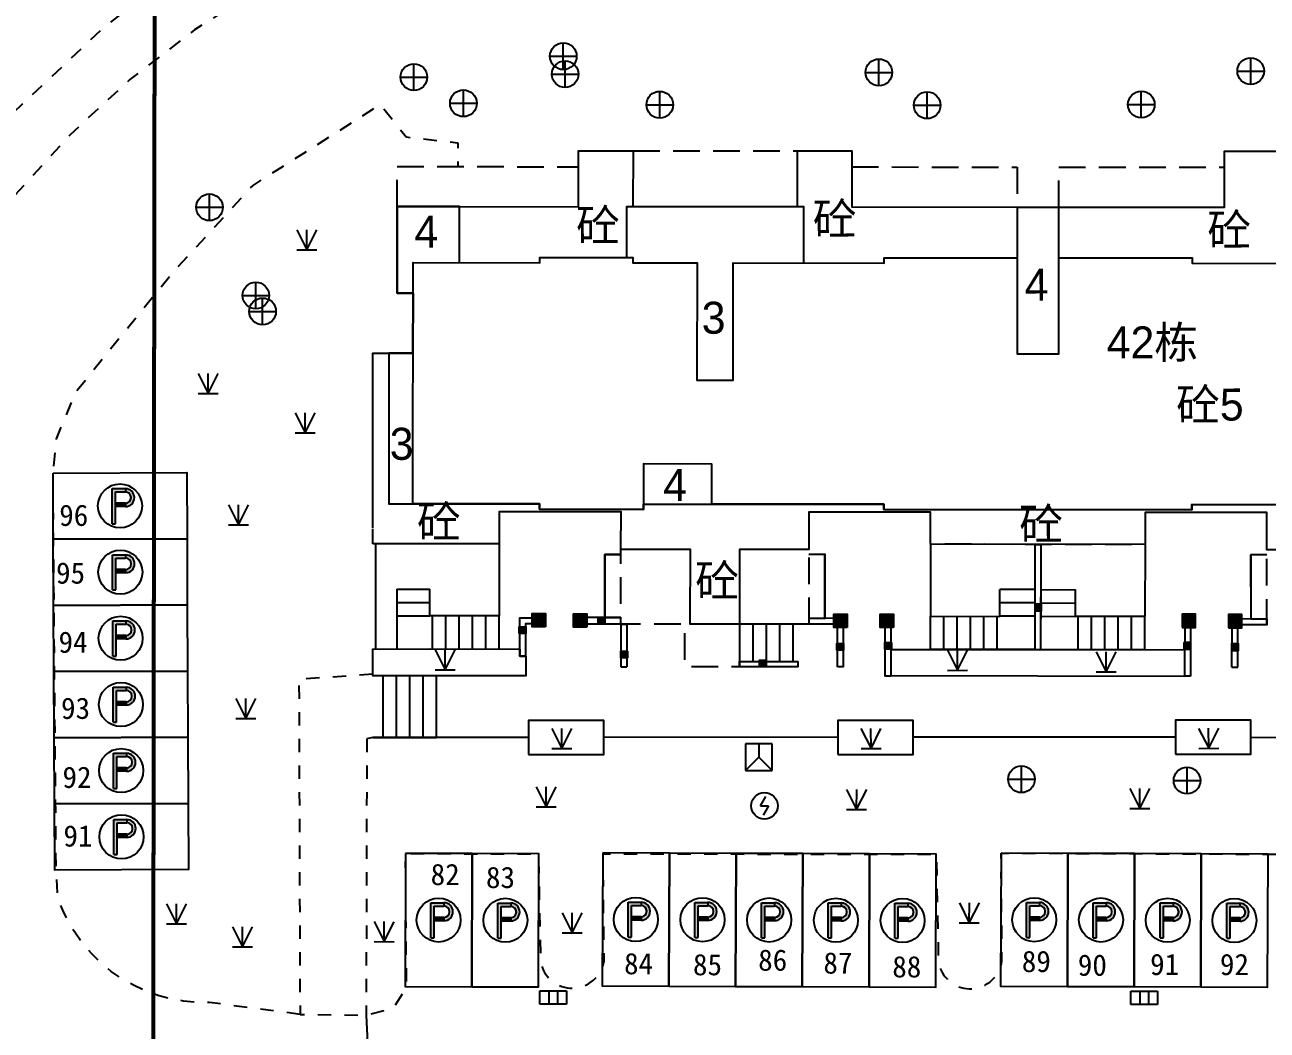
# Model space of a CAD drawing. Extents: x 99002 to 478558, y 2449839 to 2450453.
# Drawn here: x 478450.25 to 478496.8, y 2450168.24 to 2450205.92 of the extents above; entities that cross this region are included whole.
import ezdxf
from ezdxf.enums import TextEntityAlignment as Align

# ---------------------------------------------------------------- set-up
doc = ezdxf.new("R2010")
doc.units = 0
doc.header["$LTSCALE"] = 0.5
for name, pattern in [('X0', [4, 3, -1]), ('X5', [3, 2, -1]), ('X6', [2, 1, -1])]:
    doc.linetypes.add(name, pattern=pattern)
doc.layers.get('0').update_dxf_attribs({"linetype": 'CONTINUOUS'})
for name, color, linetype in [('DLSS', 4, 'CONTINUOUS'), ('DMTZ', 3, 'CONTINUOUS'), ('GCD', 1, 'CONTINUOUS'), ('GXYZ', 2, 'CONTINUOUS'), ('JMD', 6, 'CONTINUOUS'), ('ZBTZ', 3, 'CONTINUOUS'), ('ZJ', 7, 'CONTINUOUS'), ('地下室范围线', 170, 'CONTINUOUS')]:
    doc.layers.add(name, color=color, linetype=linetype)
doc.styles.add('HZ', font='STXIHEI.TTF', dxfattribs={"width": 0.8})
doc.styles.add('方正中等线简体', font='FZZDXJW.TTF')
doc.styles.add('细等线体', font='FZXDXJW.TTF', dxfattribs={"width": 0.8})
doc.linetypes.add('10422', pattern='A,0.75,[150,AAA.SHX,S=0.5,R=0,X=0,Y=0.5],1.5,[177,AAA.SHX,S=1,R=0,X=0,Y=0.4],0.75', length=3)
doc.linetypes.add('1161', pattern='A,0,[149,AAA.SHX,S=0.15,R=0,X=0,Y=0],-1.6', length=1.6)
doc.linetypes.add('444', pattern='A,4.5,[145,AAA.SHX,S=1,R=0,X=0,Y=1],4.5,-0.5,[146,AAA.SHX,S=1,R=0,X=0,Y=0],-0.5', length=10)

# ---------------------------------------------------------------- blocks, each defined once
blk = doc.blocks.new('gc043')
for p, q in [((0, -1), (0, 1)), ((-1, 0), (1, 0))]:
    blk.add_line(p, q)
blk.add_circle((0, 0), 1)
blk = doc.blocks.new('gc049')
for p, q in [((-1, 1.2), (-1, -0.8)), ((1, 1.2), (-1, 1.2)), ((0, 1.2), (0, 0.2)), ((1, -0.8), (1, 1.2)), ((0, 0.2), (-1, -0.8)), ((0, 0.2), (1, -0.8)), ((-1, -0.8), (1, -0.8))]:
    blk.add_line(p, q)
blk = doc.blocks.new('gc050')
for points in [[(-0.3, 0), (0.1, 0.693)], [(-0.3, 0), (0.3, 0)], [(0.3, 0), (-0.1, -0.693)]]:
    blk.add_lwpolyline(points)
blk.add_circle((0, 0), 1)
blk = doc.blocks.new('gc041')
for p, q in [((-1, 0.5), (1, 0.5)), ((-1, -0.5), (-1, 0.5)), ((-0.33, 0.5), (-0.33, -0.5)), ((0.33, 0.5), (0.33, -0.5)), ((1, 0.5), (1, -0.5)), ((1, -0.5), (-1, -0.5))]:
    blk.add_line(p, q)
blk = doc.blocks.new('GC200')
at = {"linetype": 'Continuous', "const_width": 0.2, "flags": 128}
blk.add_lwpolyline([(-0.1, 0, 1), (0.1, 0, 1)], format="xyb", close=True, dxfattribs=at)
blk = doc.blocks.new('gc124')
for p, q in [((-0.75, 1.5), (0, 0)), ((0, 0), (0, 1.5)), ((0, 0), (0.75, 1.5)), ((-0.75, 0), (0.75, 0))]:
    blk.add_line(p, q)
blk = doc.blocks.new('gc002')
at = {"linetype": 'Continuous'}
blk.add_hatch(color=256, dxfattribs=at).paths.add_polyline_path([(0.5, 0.5), (-0.5, 0.5), (-0.5, -0.5), (0.5, -0.5)])
blk.add_lwpolyline([(-0.5, -0.5), (0.5, -0.5), (0.5, 0.5), (-0.5, 0.5), (-0.5, -0.5)])
blk = doc.blocks.new('gc297')
at = {"linetype": 'Continuous'}
for points in [[(-0.326, 1.046), (0.399, 1.046), (0.399, 1.296), (-0.451, 1.296), (-0.576, 1.296), (-0.576, 1.171), (-0.576, -1.329), (-0.326, -1.329)], [(0.399, -0.054), (-0.326, -0.054), (-0.326, 0.196), (0.399, 0.196)]]:
    blk.add_hatch(color=256, dxfattribs=at).paths.add_polyline_path(points)
h = blk.add_hatch(color=256, dxfattribs=at)
edge = h.paths.add_edge_path()
edge.add_line((0.399, 1.296), (0.399, 1.046))
edge.add_arc((0.399, 0.621), 0.425, -90, 90, ccw=False)
edge.add_line((0.399, 0.196), (0.399, -0.054))
edge.add_arc((0.399, 0.621), 0.675, 270, 450)
for p, q in [((-0.576, 1.171), (-0.576, 1.296)), ((-0.576, 1.296), (-0.451, 1.296)), ((-0.576, -1.329), (-0.576, 1.171)), ((-0.451, 1.296), (0.399, 1.296)), ((-0.326, 1.046), (0.399, 1.046)), ((-0.326, -1.329), (-0.326, 1.046)), ((0.399, 1.296), (0.399, 1.046)), ((0.399, 1.296), (0.399, 1.046)), ((0.399, 0.196), (-0.326, 0.196)), ((-0.326, -0.054), (-0.326, 0.196)), ((0.399, 0.196), (0.399, -0.054)), ((0.399, 0.196), (0.399, -0.054)), ((0.399, 0.196), (0.399, -0.054)), ((0.399, -0.054), (-0.326, -0.054)), ((-0.576, -1.329), (-0.326, -1.329))]:
    blk.add_line(p, q)
blk.add_circle((0, 0), 1.65)
for radius in [0.675, 0.425]:
    blk.add_arc((0.399, 0.621), radius, 270, 90)

msp = doc.modelspace()

# ---------------------------------------------------------------- linework, layer by layer
at = {"layer": 'DLSS', "color": 4, "linetype": 'X6', "flags": 128}
for points in [[(478478.985, 2450221.235), (478479.687, 2450222.699), (478480.499, 2450224.105), (478481.416, 2450225.445), (478485.794, 2450230.758), (478486.566, 2450230.121), (478482.205, 2450224.828), (478481.187, 2450223.316), (478480.31, 2450221.719), (478479.582, 2450220.048), (478478.158, 2450216.231), (478476.8, 2450214.932), (478472.036, 2450212.398), (478467.048, 2450210.34), (478461.882, 2450208.779), (478459.177, 2450207.369), (478456.606, 2450205.727), (478454.188, 2450203.866), (478451.944, 2450201.8), (478449.889, 2450199.545), (478448.04, 2450197.118), (478446.412, 2450194.538), (478445.016, 2450191.826), (478442.732, 2450191.591), (478442.54, 2450191.481), (478442.64, 2450169.174)], [(478449.091, 2450201.93), (478438.513, 2450202.004), (478438.513, 2450202.004), (478434.671, 2450205.377), (478433.336, 2450206.34), (478429.3, 2450207.519), (478425.379, 2450208.287), (478425.372, 2450201.906), (478427.484, 2450201.395), (478429.04, 2450200.404), (478432.517, 2450200.663), (478432.41, 2450196.861), (478441.722, 2450196.579), (478443.805, 2450197.765), (478445.668, 2450198.046), (478449.245, 2450202.09), (478453.179, 2450205.788), (478457.436, 2450209.109), (478457.44, 2450215.292)], [(478460.562, 2450168.831), (478457.175, 2450169.274), (478456.682, 2450169.279), (478456.192, 2450169.326), (478455.707, 2450169.414), (478455.232, 2450169.543), (478454.769, 2450169.711), (478454.322, 2450169.918), (478453.894, 2450170.162), (478453.488, 2450170.441), (478453.108, 2450170.754), (478452.755, 2450171.098), (478452.432, 2450171.47), (478452.142, 2450171.868), (478451.887, 2450172.29), (478451.669, 2450172.731), (478451.488, 2450173.19), (478451.422, 2450174.235), (478451.306, 2450189.115), (478451.436, 2450190.4), (478452.155, 2450192.159), (478455.753, 2450196.594), (478458.8, 2450199.899), (478463.575, 2450202.937), (478464.54, 2450201.715), (478466.481, 2450201.493), (478466.48, 2450200.604)], [(478463.29, 2450181.579), (478460.521, 2450181.384), (478460.562, 2450168.831), (478463.04, 2450168.802), (478464.053, 2450169.059), (478464.552, 2450169.824), (478464.516, 2450174.862), (478469.494, 2450174.841), (478469.576, 2450170.797), (478469.6, 2450170.694), (478469.633, 2450170.594), (478469.675, 2450170.497), (478469.725, 2450170.404), (478469.783, 2450170.315), (478469.848, 2450170.232), (478469.921, 2450170.156), (478470, 2450170.085), (478470.084, 2450170.022), (478470.174, 2450169.967), (478470.269, 2450169.919), (478470.367, 2450169.88), (478470.468, 2450169.85), (478470.571, 2450169.829), (478470.676, 2450169.817), (478470.782, 2450169.814), (478470.887, 2450169.82), (478470.992, 2450169.835), (478471.094, 2450169.86), (478471.195, 2450169.893), (478471.291, 2450169.935), (478471.384, 2450169.986), (478471.472, 2450170.044), (478471.555, 2450170.109), (478471.632, 2450170.182), (478471.702, 2450170.261), (478471.764, 2450170.346), (478471.82, 2450170.436), (478471.867, 2450170.531), (478471.905, 2450170.629), (478471.935, 2450170.73), (478471.956, 2450170.834), (478471.917, 2450174.844), (478484.403, 2450174.835), (478484.485, 2450170.794), (478484.507, 2450170.693), (478484.537, 2450170.593), (478484.575, 2450170.497), (478484.622, 2450170.405), (478484.676, 2450170.316), (478484.738, 2450170.233), (478484.807, 2450170.156), (478484.882, 2450170.084), (478484.963, 2450170.02), (478485.049, 2450169.962), (478485.14, 2450169.912), (478485.235, 2450169.871), (478485.333, 2450169.837), (478485.434, 2450169.812), (478485.536, 2450169.796), (478485.64, 2450169.789), (478485.743, 2450169.79), (478485.846, 2450169.801), (478485.948, 2450169.82), (478486.048, 2450169.848), (478486.145, 2450169.885), (478486.238, 2450169.929), (478486.328, 2450169.982), (478486.412, 2450170.042), (478486.491, 2450170.109), (478486.564, 2450170.183), (478486.63, 2450170.262), (478486.689, 2450170.348), (478486.741, 2450170.437), (478486.785, 2450170.531), (478486.82, 2450170.629), (478486.847, 2450170.729), (478486.866, 2450170.831), (478486.836, 2450174.874), (478499.336, 2450174.825), (478499.32, 2450170.774), (478499.34, 2450170.671), (478499.368, 2450170.572), (478499.406, 2450170.474), (478499.451, 2450170.381), (478499.505, 2450170.292), (478499.566, 2450170.208), (478499.634, 2450170.129), (478499.708, 2450170.057), (478499.789, 2450169.991), (478499.875, 2450169.933), (478499.966, 2450169.882), (478500.061, 2450169.84), (478500.159, 2450169.806), (478500.26, 2450169.781), (478500.363, 2450169.764), (478500.466, 2450169.757), (478500.57, 2450169.758), (478500.674, 2450169.769), (478500.776, 2450169.789), (478500.876, 2450169.817), (478500.973, 2450169.854), (478501.067, 2450169.9), (478501.156, 2450169.953), (478501.24, 2450170.014), (478501.319, 2450170.082), (478501.391, 2450170.157), (478501.457, 2450170.237), (478501.515, 2450170.323), (478501.566, 2450170.414), (478501.608, 2450170.509), (478501.642, 2450170.607), (478501.668, 2450170.708), (478501.684, 2450170.81), (478501.7, 2450174.856), (478511.7, 2450174.817), (478511.682, 2450170.205), (478512.299, 2450169.743), (478515.681, 2450169.75), (478515.692, 2450177.007), (478514.503, 2450177.029), (478514.453, 2450179.073), (478513.534, 2450179.065)], [(478463.064, 2450179.162), (478463.04, 2450168.802)], [(478463.293, 2450179.203), (478463.064, 2450179.162)]]:
    msp.add_lwpolyline(points, dxfattribs=at)
at = {"layer": 'DLSS', "color": 4, "linetype": '1161', "elevation": 4.008, "flags": 128}
for points in [[(478451.306, 2450189.115), (478456.316, 2450189.137), (478456.327, 2450186.657), (478451.317, 2450186.635)], [(478451.317, 2450186.635), (478456.327, 2450186.657), (478456.338, 2450184.177), (478451.328, 2450184.155)], [(478451.328, 2450184.155), (478456.338, 2450184.177), (478456.349, 2450181.697), (478451.339, 2450181.675)], [(478451.339, 2450181.675), (478456.349, 2450181.697), (478456.36, 2450179.217), (478451.35, 2450179.195)], [(478451.35, 2450179.195), (478456.36, 2450179.217), (478456.372, 2450176.737), (478451.361, 2450176.715)], [(478451.361, 2450176.715), (478456.372, 2450176.737), (478456.383, 2450174.257), (478451.372, 2450174.235)]]:
    msp.add_lwpolyline(points, close=True, dxfattribs=at)
at = {"layer": 'DLSS', "color": 4, "linetype": 'Continuous', "flags": 128}
for points in [[(478463.285, 2450182.524), (478468.799, 2450182.522), (478468.799, 2450182.255), (478469.019, 2450182.255), (478469.018, 2450181.522), (478463.285, 2450181.524)], [(478469.119, 2450178.575), (478471.948, 2450178.571), (478471.95, 2450179.845), (478469.121, 2450179.849)], [(478480.709, 2450178.575), (478483.538, 2450178.572), (478483.539, 2450179.846), (478480.71, 2450179.85)], [(478493.363, 2450178.582), (478496.192, 2450178.578), (478496.194, 2450179.853), (478493.365, 2450179.856)]]:
    msp.add_lwpolyline(points, close=True, dxfattribs=at)
for points in [[(478482.698, 2450182.51), (478492.221, 2450182.502), (478493.713, 2450182.498)], [(478482.698, 2450181.535), (478493.71, 2450181.501)]]:
    msp.add_lwpolyline(points, dxfattribs=at)
at = {"layer": 'DLSS', "color": 4, "linetype": '1161', "flags": 128}
for points in [[(478464.516, 2450174.862), (478464.496, 2450169.877), (478466.996, 2450169.867), (478467.016, 2450174.853)], [(478467.016, 2450174.853), (478466.996, 2450169.867), (478469.496, 2450169.857), (478469.516, 2450174.843)], [(478471.903, 2450174.884), (478471.883, 2450169.898), (478474.383, 2450169.889), (478474.403, 2450174.874)], [(478474.403, 2450174.874), (478474.383, 2450169.889), (478476.883, 2450169.879), (478476.903, 2450174.865)], [(478476.903, 2450174.865), (478476.883, 2450169.879), (478479.383, 2450169.869), (478479.403, 2450174.855)], [(478479.403, 2450174.855), (478479.383, 2450169.869), (478481.883, 2450169.86), (478481.903, 2450174.845)], [(478481.903, 2450174.845), (478481.883, 2450169.86), (478484.383, 2450169.85), (478484.403, 2450174.835)], [(478486.836, 2450174.874), (478486.816, 2450169.888), (478489.316, 2450169.879), (478489.336, 2450174.864)], [(478489.336, 2450174.864), (478489.316, 2450169.879), (478491.816, 2450169.869), (478491.836, 2450174.854)], [(478491.836, 2450174.854), (478491.816, 2450169.869), (478494.316, 2450169.859), (478494.336, 2450174.845)], [(478494.336, 2450174.845), (478494.316, 2450169.859), (478496.816, 2450169.85), (478496.836, 2450174.835)]]:
    msp.add_lwpolyline(points, close=True, dxfattribs=at)
at = {"layer": 'DMTZ', "color": 3, "linetype": '10422', "elevation": -3.658, "flags": 128}
msp.add_lwpolyline([(478472.587, 2450186.064), (478471.983, 2450186.063), (478471.988, 2450183.709), (478472.586, 2450183.709)], dxfattribs=at)
at = {"layer": 'DMTZ', "color": 3, "linetype": '10422', "ltscale": 0.5, "flags": 128}
for points in [[(478479.626, 2450183.674), (478480.226, 2450183.673), (478480.223, 2450186.073), (478479.628, 2450186.072)], [(478496.789, 2450186.058), (478496.194, 2450186.059), (478496.187, 2450183.659), (478496.786, 2450183.659)]]:
    msp.add_lwpolyline(points, dxfattribs=at)
at = {"layer": 'JMD', "color": 6, "linetype": 'Continuous'}
for p, q in [((478488.099, 2450186.445), (478488.319, 2450186.445)), ((478496.191, 2450184.859), (478496.194, 2450186.059)), ((478464.188, 2450184.765), (478465.428, 2450184.765)), ((478488.097, 2450184.75), (478486.788, 2450184.75)), ((478488.317, 2450184.75), (478489.626, 2450184.747)), ((478464.188, 2450184.265), (478465.428, 2450184.265)), ((478488.097, 2450184.249), (478486.788, 2450184.25)), ((478488.317, 2450184.249), (478489.625, 2450184.247)), ((478464.187, 2450183.765), (478465.427, 2450183.765)), ((478465.526, 2450182.524), (478465.526, 2450183.764)), ((478466.026, 2450182.523), (478466.026, 2450183.763)), ((478466.526, 2450182.523), (478466.526, 2450183.763)), ((478467.026, 2450182.523), (478467.026, 2450183.763)), ((478467.526, 2450182.523), (478467.526, 2450183.763)), ((478468.026, 2450182.523), (478468.026, 2450183.763)), ((478469.255, 2450183.475), (478469.255, 2450183.695)), ((478471.305, 2450183.46), (478471.305, 2450183.71)), ((478472.586, 2450183.459), (478472.806, 2450183.459)), ((478477.026, 2450183.455), (478477.025, 2450182.405)), ((478477.026, 2450183.455), (478477.025, 2450182.455)), ((478477.026, 2450183.455), (478477.025, 2450182.355)), ((478477.026, 2450183.455), (478477.025, 2450182.055)), ((478479.626, 2450183.453), (478477.026, 2450183.455)), ((478479.626, 2450183.453), (478477.376, 2450183.455)), ((478477.526, 2450183.455), (478477.525, 2450182.054)), ((478478.026, 2450183.454), (478478.025, 2450182.054)), ((478478.526, 2450183.454), (478478.525, 2450182.054)), ((478479.026, 2450183.453), (478479.025, 2450182.053)), ((478484.189, 2450182.509), (478484.189, 2450183.749)), ((478484.689, 2450182.509), (478484.689, 2450183.749)), ((478485.189, 2450182.509), (478485.19, 2450183.749)), ((478485.689, 2450182.508), (478485.69, 2450183.748)), ((478486.189, 2450182.508), (478486.19, 2450183.748)), ((478486.689, 2450182.508), (478486.69, 2450183.748)), ((478488.096, 2450183.749), (478486.788, 2450183.75)), ((478488.316, 2450183.749), (478489.625, 2450183.747)), ((478489.721, 2450182.506), (478489.723, 2450183.746)), ((478490.221, 2450182.505), (478490.223, 2450183.745)), ((478490.721, 2450182.504), (478490.723, 2450183.744)), ((478491.221, 2450182.503), (478491.223, 2450183.743)), ((478491.721, 2450182.503), (478491.723, 2450183.743)), ((478492.221, 2450182.502), (478492.223, 2450183.742)), ((478493.936, 2450183.778), (478493.716, 2450183.779)), ((478496.787, 2450183.657), (478496.786, 2450183.437)), ((478488.095, 2450182.505), (478488.315, 2450182.505)), ((478469.019, 2450182.255), (478468.799, 2450182.255)), ((478477.025, 2450181.855), (478477.025, 2450182.055)), ((478479.225, 2450181.853), (478479.225, 2450182.053)), ((478463.679, 2450179.204), (478463.676, 2450181.524)), ((478464.179, 2450179.204), (478464.176, 2450181.523)), ((478464.679, 2450179.205), (478464.676, 2450181.523)), ((478465.179, 2450179.207), (478465.176, 2450181.523)), ((478465.679, 2450179.206, -0.186), (478465.676, 2450181.523, 4.191)), ((478472.589, 2450181.859, -3.658), (478472.809, 2450181.859, -3.658)), ((478480.928, 2450181.851), (478480.708, 2450181.851)), ((478482.698, 2450181.51), (478482.478, 2450181.51)), ((478493.93, 2450181.5), (478493.71, 2450181.501)), ((478495.482, 2450181.839), (478495.702, 2450181.838))]:
    msp.add_line(p, q, dxfattribs=at)
at = {"layer": 'JMD', "color": 6, "linetype": 'Continuous', "ltscale": 3.5, "elevation": -3.658}
for points in [[(478463.289, 2450187.067), (478463.289, 2450187.067), (478463.295, 2450193.607), (478464.795, 2450193.606), (478464.796, 2450195.866), (478464.196, 2450195.866), (478464.199, 2450199.106), (478470.999, 2450199.1), (478471.001, 2450201.2), (478473.041, 2450201.199), (478473.039, 2450199.099)], [(478492.23, 2450187.642), (478492.229, 2450186.442), (478484.189, 2450186.449), (478484.19, 2450187.649), (478479.63, 2450187.653), (478479.628, 2450186.253), (478477.028, 2450186.255), (478477.026, 2450183.455), (478475.186, 2450183.457), (478475.188, 2450186.257), (478472.588, 2450186.259), (478472.59, 2450187.659), (478468.029, 2450187.663), (478468.028, 2450186.463), (478463.288, 2450186.467)], [(478513.129, 2450186.424), (478508.389, 2450186.428), (478508.39, 2450187.628), (478503.83, 2450187.632), (478503.829, 2450186.232), (478501.229, 2450186.234), (478501.226, 2450183.434), (478499.386, 2450183.436), (478499.389, 2450186.236), (478496.789, 2450186.238), (478496.79, 2450187.638), (478492.23, 2450187.642), (478492.229, 2450187.042)]]:
    msp.add_lwpolyline(points, dxfattribs=at)
at = {"layer": 'JMD', "color": 6, "linetype": 'X5'}
for points in [[(478473.041, 2450201.199), (478479.201, 2450201.193)], [(478464.199, 2450199.106), (478464.199, 2450199.106), (478464.201, 2450200.606), (478471.001, 2450200.6)], [(478481.241, 2450200.592), (478481.241, 2450200.592), (478487.441, 2450200.586), (478487.44, 2450199.086)], [(478489, 2450199.085), (478489.001, 2450200.585), (478495.201, 2450200.579)]]:
    msp.add_lwpolyline(points, dxfattribs=at)
at = {"layer": 'JMD', "color": 6, "linetype": 'Continuous', "ltscale": 3.5}
for points in [[(478479.2, 2450199.093), (478479.201, 2450201.193), (478481.241, 2450201.192), (478481.24, 2450199.092), (478487.44, 2450199.086), (478487.435, 2450193.586), (478488.995, 2450193.585), (478489, 2450199.085), (478495.2, 2450199.079), (478495.202, 2450201.18), (478497.242, 2450201.178), (478497.24, 2450199.078)], [(478466.537, 2450197.004), (478466.539, 2450199.104), (478464.199, 2450199.106), (478464.196, 2450195.866), (478464.796, 2450195.866), (478464.795, 2450193.606), (478463.895, 2450193.606), (478463.89, 2450187.966), (478469.54, 2450187.962), (478469.54, 2450187.761), (478473.43, 2450187.758), (478473.43, 2450187.958), (478482.44, 2450187.95), (478482.44, 2450187.75), (478493.98, 2450187.74), (478493.98, 2450187.94), (478506.64, 2450187.929), (478506.64, 2450187.729), (478512.53, 2450187.724)], [(478479.438, 2450196.993), (478479.44, 2450199.093), (478472.799, 2450199.099), (478472.798, 2450197.199)], [(478506.64, 2450187.929), (478493.98, 2450187.94), (478493.98, 2450187.74), (478482.44, 2450187.75), (478482.44, 2450187.95), (478475.99, 2450187.956), (478475.991, 2450189.456), (478473.431, 2450189.458), (478473.43, 2450187.758), (478469.54, 2450187.761), (478469.54, 2450187.962), (478464.79, 2450187.966), (478464.797, 2450197.006), (478469.548, 2450197.002), (478469.548, 2450197.202), (478473.038, 2450197.199), (478473.038, 2450196.999), (478475.438, 2450196.997), (478475.434, 2450192.596), (478476.794, 2450192.595), (478476.798, 2450196.995), (478482.448, 2450196.99), (478482.448, 2450197.19), (478487.438, 2450197.186)], [(478488.998, 2450197.185), (478493.988, 2450197.18), (478493.988, 2450196.98), (478499.638, 2450196.976), (478499.634, 2450192.576), (478500.994, 2450192.574), (478500.998, 2450196.974), (478506.648, 2450196.97), (478506.648, 2450197.17), (478511.638, 2450197.165), (478511.637, 2450195.825)]]:
    msp.add_lwpolyline(points, dxfattribs=at)
at = {"layer": 'JMD', "color": 6, "linetype": 'Continuous', "flags": 128}
for points in [[(478487.44, 2450199.086), (478489, 2450199.085)], [(478488.319, 2450186.445), (478488.315, 2450182.505)], [(478488.097, 2450184.75), (478488.095, 2450182.505)], [(478468.799, 2450182.255), (478468.799, 2450183.695), (478469.255, 2450183.695)], [(478472.586, 2450183.709), (478471.305, 2450183.71)], [(478472.806, 2450183.459), (478472.809, 2450181.859)], [(478480.708, 2450181.851), (478480.706, 2450183.454), (478479.626, 2450183.452)], [(478482.696, 2450183.789), (478482.698, 2450181.51)], [(478493.716, 2450183.779), (478493.71, 2450181.501)], [(478495.702, 2450181.838), (478495.706, 2450183.441), (478496.786, 2450183.437)]]:
    msp.add_lwpolyline(points, dxfattribs=at)
at = {"layer": 'JMD', "color": 6, "linetype": 'X5', "elevation": -3.658, "flags": 128}
msp.add_lwpolyline([(478513.13, 2450187.024), (478513.129, 2450186.424), (478508.389, 2450186.428), (478508.39, 2450187.628), (478503.83, 2450187.632), (478503.826, 2450183.432), (478501.426, 2450183.434), (478501.425, 2450181.834), (478499.385, 2450181.836), (478499.386, 2450183.436), (478496.786, 2450183.438), (478496.79, 2450187.638), (478492.23, 2450187.642), (478492.229, 2450186.442), (478484.189, 2450186.449), (478484.19, 2450187.649), (478479.63, 2450187.653), (478479.626, 2450183.453), (478477.026, 2450183.455), (478477.025, 2450181.855), (478474.985, 2450181.857), (478474.986, 2450183.457), (478472.586, 2450183.459), (478472.59, 2450187.659), (478468.029, 2450187.663), (478468.028, 2450186.463), (478463.288, 2450186.467), (478463.289, 2450187.067)], dxfattribs=at)
at = {"layer": 'JMD', "color": 6, "linetype": '444', "elevation": -3.658, "flags": 128}
for points in [[(478463.388, 2450186.467), (478463.387, 2450182.524)], [(478468.028, 2450186.463), (478468.027, 2450183.763), (478465.427, 2450183.764), (478465.428, 2450184.766), (478465.428, 2450184.767)], [(478484.189, 2450186.449), (478484.188, 2450183.749), (478486.788, 2450183.748), (478486.788, 2450184.75), (478486.788, 2450184.752)], [(478492.229, 2450186.442), (478492.225, 2450183.742), (478489.625, 2450183.746), (478489.626, 2450184.748), (478489.626, 2450184.749)]]:
    msp.add_lwpolyline(points, dxfattribs=at)
at = {"layer": 'JMD', "color": 7, "linetype": 'Continuous', "flags": 128}
for points in [[(478488.099, 2450186.445), (478488.095, 2450182.505)], [(478469.019, 2450182.255), (478469.019, 2450183.475), (478469.255, 2450183.475)], [(478472.586, 2450183.459), (478471.305, 2450183.46)], [(478472.586, 2450183.459), (478472.589, 2450181.859)], [(478480.928, 2450181.852), (478480.926, 2450183.674), (478479.626, 2450183.672)], [(478482.476, 2450183.788), (478482.478, 2450181.51)], [(478493.936, 2450183.778), (478493.93, 2450181.5)], [(478495.482, 2450181.839), (478495.487, 2450183.661), (478496.787, 2450183.657)], [(478479.225, 2450181.853), (478477.025, 2450181.855)]]:
    msp.add_lwpolyline(points, dxfattribs=at)
at = {"layer": 'JMD', "color": 6, "linetype": '444', "ltscale": 0.5, "flags": 128}
msp.add_lwpolyline([(478472.586, 2450183.459), (478471.986, 2450183.459), (478471.983, 2450186.063), (478472.587, 2450186.064)], dxfattribs=at)
at = {"layer": 'JMD', "color": 6, "linetype": '444', "ltscale": 0.2, "flags": 128}
for points in [[(478479.628, 2450186.072), (478480.223, 2450186.073), (478480.226, 2450183.673)], [(478496.789, 2450186.058), (478496.194, 2450186.059), (478496.187, 2450183.659)]]:
    msp.add_lwpolyline(points, dxfattribs=at)
at = {"layer": 'JMD', "color": 6, "linetype": 'Continuous', "elevation": -3.658, "flags": 128}
for points in [[(478464.188, 2450184.766), (478464.187, 2450182.524)], [(478488.317, 2450184.749), (478488.315, 2450182.505)]]:
    msp.add_lwpolyline(points, dxfattribs=at)
at = {"layer": 'JMD', "color": 6, "linetype": 'Continuous'}
for points in [[(478464.188, 2450184.766), (478464.187, 2450183.765)], [(478465.427, 2450183.765), (478465.428, 2450184.766)], [(478486.788, 2450183.75), (478486.788, 2450184.75)], [(478488.097, 2450184.75), (478488.096, 2450183.749)], [(478488.317, 2450184.75), (478488.316, 2450183.749)], [(478489.625, 2450183.747), (478489.626, 2450184.748)], [(478468.026, 2450183.763), (478465.427, 2450183.764)], [(478479.226, 2450183.453), (478477.026, 2450183.455)], [(478484.189, 2450183.749), (478486.788, 2450183.748)], [(478492.223, 2450183.742), (478489.625, 2450183.746)], [(478465.427, 2450182.524), (478468.026, 2450182.523)], [(478488.095, 2450182.505), (478484.191, 2450182.509)], [(478488.315, 2450182.505), (478492.221, 2450182.502)], [(478477.025, 2450182.055), (478479.225, 2450182.053)]]:
    msp.add_lwpolyline(points, dxfattribs=at)
for points, elevation in [([(478465.674, 2450181.523), (478463.289, 2450181.524)], 4.191), ([(478463.293, 2450179.203), (478465.679, 2450179.206)], -0.186)]:
    msp.add_lwpolyline(points, dxfattribs=dict(at, elevation=elevation))
at = {"layer": 'JMD', "color": 6, "linetype": '444', "flags": 128}
for points in [[(478469.12, 2450179.208), (478463.293, 2450179.203)], [(478480.71, 2450179.215), (478471.949, 2450179.21)], [(478493.364, 2450179.224), (478483.539, 2450179.217)], [(478496.193, 2450179.218), (478504.757, 2450179.201)]]:
    msp.add_lwpolyline(points, dxfattribs=at)
at = {"layer": 'ZBTZ', "color": 3, "linetype": '1161', "flags": 128}
msp.add_lwpolyline([(478463.04, 2450168.802), (478463.245, 2450164.651)], dxfattribs=at)
at = {"layer": '地下室范围线', "color": 170, "linetype": 'X0', "const_width": 0.15, "flags": 128}
msp.add_lwpolyline([(478291.279, 2450048.457), (478273.843, 2450065.24), (478274.774, 2450066.207), (478274.781, 2450071.265), (478268.18, 2450071.274), (478268.186, 2450075.674), (478269.986, 2450075.671), (478269.99, 2450078.471), (478274.09, 2450078.466), (478274.092, 2450080.266), (478274.592, 2450080.265), (478274.598, 2450084.665), (478272.148, 2450084.669), (478272.148, 2450084.469), (478264.048, 2450084.479), (478264.057, 2450091.279), (478267.757, 2450091.275), (478267.766, 2450097.635), (478443.266, 2450253.013), (478450.724, 2450253.003), (478450.716, 2450247.103), (478496.667, 2450247.042), (478496.617, 2450209.048), (478455.116, 2450209.103), (478455.045, 2450155.217), (478360.692, 2450093.851), (478359.326, 2450095.945), (478321.283, 2450071.203), (478306.781, 2450071.223), (478306.772, 2450064.554)], close=True, dxfattribs=at)

# ---------------------------------------------------------------- block references
at = {"layer": 'DLSS', "color": 4, "linetype": '1161', "xscale": 0.5, "yscale": 0.5}
for p in [(478453.816, 2450187.886, 4.008), (478453.828, 2450185.406, 4.008), (478453.839, 2450182.926, 4.008), (478453.85, 2450180.446, 4.008), (478453.861, 2450177.966, 4.008), (478453.872, 2450175.486, 4.008)]:
    msp.add_blockref('gc297', p, dxfattribs=at)
at = {"layer": 'DLSS', "color": 4, "linetype": 'Continuous', "xscale": 0.5, "yscale": 0.5}
for p in [(478465.756, 2450172.365), (478468.256, 2450172.355), (478473.143, 2450172.386), (478475.643, 2450172.377), (478478.143, 2450172.367), (478480.643, 2450172.357), (478483.143, 2450172.347), (478488.076, 2450172.376), (478490.576, 2450172.367), (478493.076, 2450172.357), (478495.576, 2450172.347)]:
    msp.add_blockref('gc297', p, dxfattribs=at)
at = {"layer": 'GCD', "color": 1, "linetype": 'Continuous'}
ref = msp.add_blockref('GC200', (478482.254, 2450204.136, 3.752), dxfattribs=dict(at, xscale=4.876000004212864e-06, yscale=4.876000004212864e-06, zscale=4.876000004212864e-06))
ref.add_attrib('height', '3.75', dxfattribs={"linetype": 'Continuous', "height": 0.00000975, "style": '细等线体', "width": 0.8}).set_placement((478481.249, 2450205.169, 3.752), align=Align.MIDDLE_LEFT)
ref = msp.add_blockref('GC200', (478470.496, 2450204.068, 3.76), dxfattribs=dict(at, xscale=4.876000004212864e-06, yscale=4.876000004212864e-06, zscale=4.876000004212864e-06))
ref.add_attrib('height', '3.76', dxfattribs={"linetype": 'Continuous', "height": 0.00000975, "style": '细等线体', "width": 0.8}).set_placement((478471.096, 2450203.568, 3.76), align=Align.MIDDLE_LEFT)
ref = msp.add_blockref('GC200', (478492.087, 2450202.93, 4.022), dxfattribs=dict(at, xscale=4.876000004212864e-06, yscale=4.876000004212864e-06, zscale=4.876000004212864e-06))
ref.add_attrib('height', '4.02', dxfattribs={"linetype": 'Continuous', "height": 0.00000975, "style": '细等线体', "width": 0.8}).set_placement((478492.687, 2450202.43, 4.022), align=Align.MIDDLE_LEFT)
ref = msp.add_blockref('GC200', (478452.559, 2450202.403, 3.889), dxfattribs=dict(at, xscale=4.876000004212864e-06, yscale=4.876000004212864e-06, zscale=4.876000004212864e-06))
ref.add_attrib('height', '3.89', dxfattribs={"linetype": 'Continuous', "height": 0.00000975, "style": '方正中等线简体', "width": 0.8}).set_placement((478453.159, 2450201.903, 3.889), align=Align.MIDDLE_LEFT)
ref = msp.add_blockref('GC200', (478455.753, 2450196.594, 3.956), dxfattribs=dict(at, xscale=4.876000004212864e-06, yscale=4.876000004212864e-06, zscale=4.876000004212864e-06))
ref.add_attrib('height', '3.96', dxfattribs={"linetype": 'Continuous', "height": 0.00000975, "style": '方正中等线简体', "width": 0.8}).set_placement((478456.353, 2450196.094, 3.956), align=Align.MIDDLE_LEFT)
ref = msp.add_blockref('GC200', (478459.16, 2450195.178, 4.521), dxfattribs=dict(at, xscale=4.876000004212864e-06, yscale=4.876000004212864e-06, zscale=4.876000004212864e-06))
ref.add_attrib('height', '4.52', dxfattribs={"linetype": 'Continuous', "height": 0.00000975, "style": '方正中等线简体', "width": 0.8}).set_placement((478459.76, 2450194.678, 4.521), align=Align.MIDDLE_LEFT)
ref = msp.add_blockref('GC200', (478452.155, 2450192.159, 3.979), dxfattribs=dict(at, xscale=4.876000004212864e-06, yscale=4.876000004212864e-06, zscale=4.876000004212864e-06))
ref.add_attrib('height', '3.98', dxfattribs={"linetype": 'Continuous', "height": 0.00000975, "style": '方正中等线简体', "width": 0.8}).set_placement((478452.755, 2450191.659, 3.979), align=Align.MIDDLE_LEFT)
ref = msp.add_blockref('GC200', (478451.584, 2450188.993, 4.115), dxfattribs=dict(at, xscale=4.876000004212864e-06, yscale=4.876000004212864e-06, zscale=4.876000004212864e-06))
ref.add_attrib('height', '4.12', dxfattribs={"linetype": 'Continuous', "height": 0.00000975, "style": '方正中等线简体', "width": 0.8}).set_placement((478448.77, 2450188.601, 4.115), align=Align.MIDDLE_LEFT)
ref = msp.add_blockref('GC200', (478460.521, 2450181.384, 3.842), dxfattribs=dict(at, xscale=4.876000004212864e-06, yscale=4.876000004212864e-06, zscale=4.876000004212864e-06))
ref.add_attrib('height', '3.84', dxfattribs={"linetype": 'Continuous', "height": 0.00000975, "style": '细等线体', "width": 0.8}).set_placement((478459.93, 2450182.132, 3.842), align=Align.MIDDLE_LEFT)
ref = msp.add_blockref('GC200', (478463.064, 2450179.162, 3.871), dxfattribs=dict(at, xscale=4.876000004212864e-06, yscale=4.876000004212864e-06, zscale=4.876000004212864e-06))
ref.add_attrib('height', '3.87', dxfattribs={"linetype": 'Continuous', "height": 0.00000975, "style": '细等线体', "width": 0.8}).set_placement((478463.664, 2450177.25, 3.871), align=Align.MIDDLE_LEFT)
ref = msp.add_blockref('GC200', (478487.595, 2450177.641, 4.004), dxfattribs=dict(at, xscale=4.876000004212864e-06, yscale=4.876000004212864e-06, zscale=4.876000004212864e-06))
ref.add_attrib('height', '4.00', dxfattribs={"linetype": 'Continuous', "height": 0.00000975, "style": '细等线体', "width": 0.8}).set_placement((478488.195, 2450177.141, 4.004), align=Align.MIDDLE_LEFT)
ref = msp.add_blockref('GC200', (478456.503, 2450174.234, 4.242), dxfattribs=dict(at, xscale=4.876000004212864e-06, yscale=4.876000004212864e-06, zscale=4.876000004212864e-06))
ref.add_attrib('height', '4.24', dxfattribs={"linetype": 'Continuous', "height": 0.00000975, "style": '方正中等线简体', "width": 0.8}).set_placement((478457.103, 2450173.734, 4.242), align=Align.MIDDLE_LEFT)
ref = msp.add_blockref('GC200', (478485.68, 2450169.781, 3.511), dxfattribs=dict(at, xscale=4.876000004212864e-06, yscale=4.876000004212864e-06, zscale=4.876000004212864e-06))
ref.add_attrib('height', '3.51', dxfattribs={"linetype": 'Continuous', "height": 0.00000975, "style": '细等线体', "width": 0.8}).set_placement((478486.051, 2450168.486, 3.511), align=Align.MIDDLE_LEFT)
at = {"layer": 'GXYZ', "color": 2, "linetype": 'Continuous', "xscale": 0.5, "yscale": 0.5}
for name, p in [('gc043', (478470.428, 2450204.74, 3.463)), ('gc043', (478464.829, 2450203.96, 3.784)), ('gc043', (478470.496, 2450204.068, 3.76)), ('gc043', (478482.254, 2450204.136, 3.752)), ('gc043', (478496.186, 2450204.184, 3.738)), ('gc043', (478466.683, 2450202.977, 3.751)), ('gc043', (478474.042, 2450202.924, 3.71)), ('gc043', (478484.062, 2450202.903, 3.77)), ('gc043', (478492.087, 2450202.93, 4.022)), ('gc043', (478457.167, 2450199.079, 3.723)), ('gc043', (478458.905, 2450195.774, 4.066)), ('gc043', (478459.16, 2450195.178, 4.521)), ('gc049', (478477.752, 2450178.371, 4.061)), ('gc043', (478487.595, 2450177.641, 4.004)), ('gc043', (478493.8, 2450177.593, 3.995)), ('gc050', (478477.965, 2450176.647, 3.884)), ('gc041', (478470.05, 2450169.465, 3.453)), ('gc041', (478492.195, 2450169.452, 3.428))]:
    msp.add_blockref(name, p, dxfattribs=at)
at = {"layer": 'JMD', "color": 6, "linetype": 'Continuous', "yscale": 0.5, "zscale": 0.4999999999999996}
for p, xscale, rotation in [((478469.505, 2450183.6), -0.4999999998917506, 0.05478394183596081), ((478471.055, 2450183.598), -0.4999999998917506, 0.05478394183596081), ((478480.811, 2450183.584), -0.4999999998653182, 0.05478426200417275), ((478482.549, 2450183.584), -0.4999999998653182, 0.05478426200417275), ((478493.863, 2450183.574), 0.4999999998764062, 359.9976254954059), ((478495.602, 2450183.571), 0.4999999998764062, 359.9976254954059)]:
    msp.add_blockref('gc002', p, dxfattribs=dict(at, xscale=xscale, rotation=rotation))
at = {"layer": 'JMD', "color": 6, "linetype": 'Continuous', "yscale": 0.25}
for p, xscale, rotation in [((478488.222, 2450184.081), 0.2500000000703738, 270.0262048654255), ((478468.894, 2450183.235), -0.2500000001933412, 270.0547839617921), ((478471.863, 2450183.584), -0.2500000000121861, 0.02620487543670613), ((478472.712, 2450182.319), -0.2499999999278057, 90.14770029636738), ((478480.802, 2450182.61), -0.2499999999876637, 0.1477004430749052), ((478482.603, 2450182.648), -0.2499999999278057, 90.14770029636738), ((478493.808, 2450182.639), 0.2500000002310975, 269.9047094390673), ((478495.609, 2450182.598), 0.2499999999991384, 359.9047093189168), ((478477.905, 2450181.979), -0.2500000000121861, 0.02620487543670613)]:
    msp.add_blockref('gc002', p, dxfattribs=dict(at, xscale=xscale, rotation=rotation))
at = {"layer": 'ZBTZ', "color": 3, "linetype": 'Continuous', "xscale": 0.5, "yscale": 0.5}
for p in [(478460.814, 2450197.479), (478457.124, 2450192.1), (478460.757, 2450190.624), (478458.259, 2450187.176), (478458.528, 2450179.917), (478455.937, 2450172.223), (478458.404, 2450171.355)]:
    msp.add_blockref('gc124', p, dxfattribs=at)
at = {"layer": 'ZBTZ', "color": 3, "linetype": 'Continuous', "yscale": 0.5}
for p, xscale, rotation in [((478466.004, 2450181.741), 0.5000000000016251, 0.09746097676171374), ((478485.201, 2450181.725), 0.5000000000016251, 0.09746097676171374), ((478490.769, 2450181.666), 0.5000000000016251, 0.09746097676171374), ((478470.368, 2450178.793), 0.5000000000016251, 0.09746097676171374), ((478481.958, 2450178.794), 0.5000000000016251, 0.09746097676171374), ((478494.612, 2450178.801), 0.5000000000016251, 0.09746097676171374), ((478469.78, 2450176.607), 0.4999999999966648, 359.8140934505327), ((478492.031, 2450176.543), 0.4999999999966648, 359.8140934505327), ((478481.418, 2450176.508), 0.4999999999966648, 359.8140934505327), ((478485.642, 2450172.26), 0.4999999999966648, 359.8140934505327), ((478463.718, 2450171.555), 0.4999999999966648, 359.8140934505327), ((478470.754, 2450171.884), 0.4999999999966648, 359.8140934505327)]:
    msp.add_blockref('gc124', p, dxfattribs=dict(at, xscale=xscale, rotation=rotation))

# ---------------------------------------------------------------- texts
at = {"layer": 'DLSS', "color": 4, "linetype": '1161', "style": 'HZ'}
for s, p in [('96', (478451.539, 2450187.137)), ('95', (478451.419, 2450184.973)), ('94', (478451.512, 2450182.381)), ('93', (478451.606, 2450179.904)), ('92', (478451.66, 2450177.317)), ('91', (478451.696, 2450175.119)), ('82', (478465.456, 2450173.675)), ('83', (478467.529, 2450173.564)), ('86', (478477.73, 2450170.464)), ('84', (478472.705, 2450170.333)), ('85', (478475.286, 2450170.295)), ('87', (478480.174, 2450170.357)), ('88', (478482.755, 2450170.216)), ('89', (478487.609, 2450170.416)), ('90', (478489.708, 2450170.276)), ('91', (478492.417, 2450170.304)), ('92', (478495.033, 2450170.301))]:
    msp.add_text(s, height=0.8, dxfattribs=at).set_placement(p)
at = {"layer": 'JMD', "color": 6, "linetype": 'Continuous', "style": '细等线体'}
for s, rotation, p in [('砼', 0.2834, (478470.91, 2450197.799, -3.658)), ('砼', 0.2834, (478479.781, 2450198.042, -3.658)), ('4', 0.219, (478464.85, 2450197.569, -3.658)), ('砼', 0.2834, (478494.563, 2450197.63, -3.658)), ('4', 0.219, (478487.717, 2450195.575, -3.658)), ('3', 0.219, (478475.615, 2450194.339, -3.658)), ('砼5', 0.2834, (478493.396, 2450191.077, -3.658)), ('3', 0.219, (478463.925, 2450189.613, -3.658)), ('4', 0.219, (478474.171, 2450188.072, -3.658)), ('砼', 0.2834, (478464.947, 2450186.693, -7.316)), ('砼', 0.2834, (478487.516, 2450186.602)), ('砼', 0.2834, (478475.374, 2450184.484))]:
    msp.add_text(s, height=1.2, rotation=rotation, dxfattribs=at).set_placement(p)
at = {"layer": 'ZJ', "color": 7, "linetype": 'Continuous', "style": '细等线体'}
msp.add_text('42栋', height=1.2, rotation=0.0262, dxfattribs=at).set_placement((478490.79, 2450193.414))

doc.saveas('drawing.dxf')
